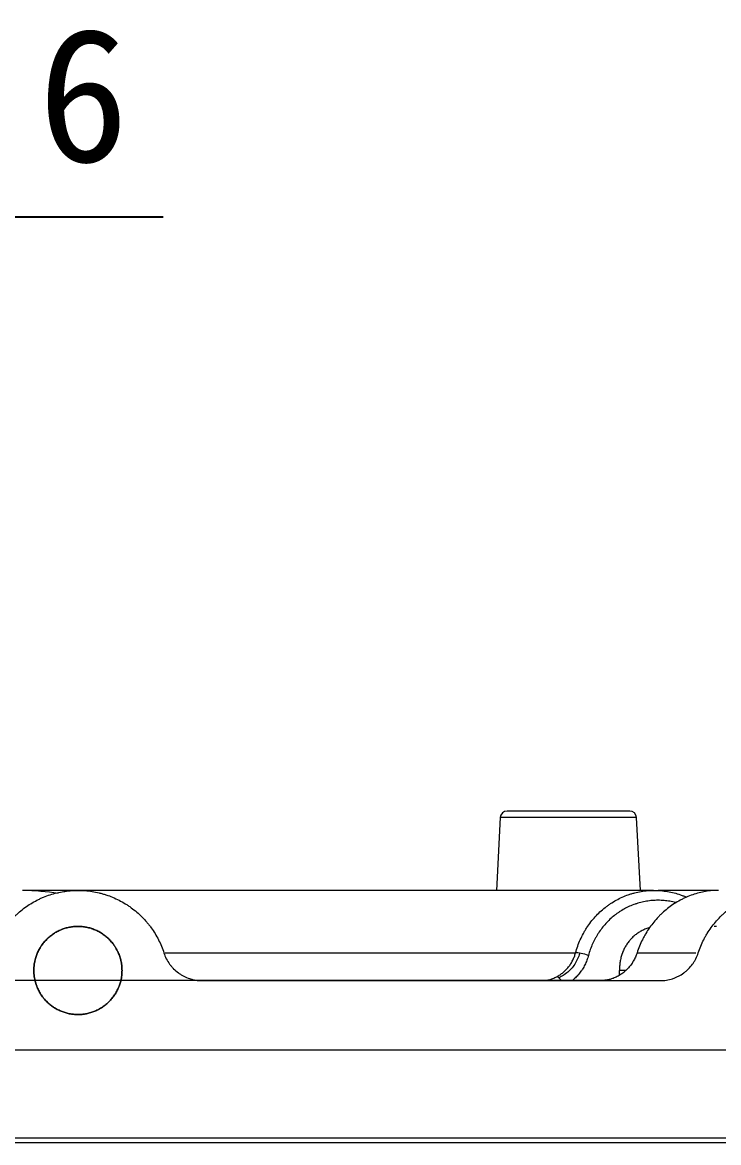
# Model space of a CAD drawing. Header units: millimetres. Extents: x -461 to 2810, y 2853 to 3908.
# Drawn here: x 1852.3 to 1904.4, y 3106.5 to 3190.5 of the extents above; entities that cross this region are included whole.
import ezdxf

# ---------------------------------------------------------------- set-up
doc = ezdxf.new("R2010")
doc.units = ezdxf.units.MM
doc.layers.add('dim', color=82, linetype='Continuous', lineweight=9)
doc.layers.add('粗实线层', color=7, linetype='Continuous', lineweight=35)
doc.dimstyles.new('ISO-25', dxfattribs={"dimscale": 4, "dimtxt": 2.5, "dimasz": 2.5, "dimexe": 1.25, "dimexo": 0.625, "dimtad": 1, "dimtxsty": 'Standard', "dimcen": 2.5, "dimadec": 0, "dimazin": 0, "dimtfac": 1, "dimtmove": 0, "dimatfit": 3, "dimfxl": 0, "dimarcsym": 0})

# ---------------------------------------------------------------- blocks, each defined once
blk = doc.blocks.new('*D27')
at = {"layer": 'Defpoints', "color": 0, "lineweight": 18, "transparency": 16777216}
for p in [(1811.175, 3175.898), (1804.571, 3161.031), (1811.175, 3161.031)]:
    blk.add_point(p, dxfattribs=at)
at = {"layer": 'dim', "color": 0, "lineweight": -2, "transparency": 16777216}
for p, q in [((1804.571, 3163.03), (1804.571, 3177.897)), ((1811.175, 3163.03), (1811.175, 3177.897)), ((1796.571, 3175.898), (1788.571, 3175.898)), ((1804.571, 3175.898), (1811.175, 3175.898)), ((1819.175, 3175.898), (1862.84, 3175.898))]:
    blk.add_line(p, q, dxfattribs=at)
at = {"layer": 'dim', "color": 0, "lineweight": 18, "transparency": 16777216}
for points in [[(1796.571, 3177.231), (1796.571, 3174.565), (1804.571, 3175.898)], [(1819.175, 3177.231), (1819.175, 3174.565), (1811.175, 3175.898)]]:
    blk.add_solid(points, dxfattribs=at)
at = {"layer": 'dim', "color": 0, "lineweight": 18, "transparency": 16777216, "insert": (1845.008, 3183.73), "char_height": 10, "attachment_point": 5}
blk.add_mtext('%%c6,6', dxfattribs=at)

msp = doc.modelspace()

# ---------------------------------------------------------------- linework, layer by layer
at = {"layer": '粗实线层', "lineweight": 20}
for p, q in [((1893.194, 3131.374), (1888.597, 3131.374)), ((1897.792, 3131.374), (1893.194, 3131.374)), ((1888.089, 3130.893), (1887.803, 3125.437)), ((1898.3, 3130.893), (1888.089, 3130.893)), ((1898.586, 3125.437), (1898.3, 3130.893)), ((1865.749, 3118.674), (1900.069, 3118.674)), ((1984.208, 3113.467), (1771.005, 3113.467)), ((1995.56, 3106.871), (1798.902, 3106.871)), ((1603.596, 3106.541), (1995.94, 3106.541))]:
    msp.add_line(p, q, dxfattribs=at)
for centre, start, end in [((1888.597, 3130.866), 90, 177), ((1897.792, 3130.866), 3, 90)]:
    msp.add_arc(centre, 0.508, start, end, dxfattribs=at)
for centre, major_axis, ratio, start_param, end_param in [((1894.413, 3120.506), (-0.772, 0.21), 0.168713, 4.385423, 5.837939), ((1892.629, 3118.248), (-0.368, 0.71), 0.346235, 5.166489, 6.075808)]:
    msp.add_ellipse(centre, major_axis=major_axis, ratio=ratio, start_param=start_param, end_param=end_param, dxfattribs=at)
for points, knots in [([(1850.019, 3120.752), (1850.074, 3120.922), (1850.197, 3121.257), (1850.346, 3121.581), (1850.447, 3121.78), (1850.468, 3121.82), (1850.51, 3121.899), (1850.574, 3122.016), (1850.642, 3122.131), (1850.781, 3122.358), (1850.977, 3122.652), (1851.305, 3123.068), (1851.575, 3123.361), (1851.734, 3123.517), (1851.799, 3123.579), (1851.831, 3123.609), (1851.93, 3123.7), (1851.996, 3123.759), (1852.199, 3123.932), (1852.477, 3124.151), (1852.917, 3124.445), (1853.226, 3124.618), (1853.463, 3124.739), (1853.544, 3124.778), (1853.665, 3124.834), (1853.706, 3124.852), (1853.788, 3124.888), (1853.829, 3124.906), (1854.035, 3124.991), (1854.368, 3125.113), (1854.877, 3125.257), (1855.224, 3125.326), (1855.486, 3125.367), (1855.574, 3125.379), (1855.751, 3125.4), (1855.84, 3125.409), (1856.107, 3125.43), (1856.285, 3125.437), (1856.639, 3125.436), (1856.992, 3125.422), (1857.518, 3125.36), (1857.866, 3125.29), (1858.126, 3125.228), (1858.213, 3125.205), (1858.385, 3125.156), (1858.47, 3125.131), (1858.723, 3125.048), (1859.055, 3124.925), (1859.535, 3124.703), (1859.844, 3124.53), (1860.071, 3124.39), (1860.146, 3124.342), (1860.258, 3124.268), (1860.295, 3124.242), (1860.368, 3124.191), (1860.404, 3124.165), (1860.584, 3124.034), (1860.862, 3123.815), (1861.25, 3123.455), (1861.49, 3123.195), (1861.662, 3122.993), (1861.747, 3122.889), (1861.828, 3122.783), (1861.882, 3122.712), (1861.909, 3122.676), (1862.04, 3122.495), (1862.237, 3122.199), (1862.495, 3121.737), (1862.716, 3121.256), (1862.838, 3120.922), (1862.893, 3120.752)], [0, 0, 0, 0, 0.03125, 0.0625, 0.0625, 0.070312, 0.070312, 0.078125, 0.09375, 0.09375, 0.125, 0.15625, 0.1875, 0.195312, 0.195312, 0.203125, 0.203125, 0.21875, 0.21875, 0.25, 0.28125, 0.3125, 0.3125, 0.328125, 0.328125, 0.335937, 0.335937, 0.34375, 0.34375, 0.375, 0.40625, 0.4375, 0.4375, 0.453125, 0.453125, 0.46875, 0.46875, 0.5, 0.5, 0.53125, 0.5625, 0.59375, 0.59375, 0.609375, 0.609375, 0.625, 0.625, 0.65625, 0.6875, 0.71875, 0.71875, 0.734375, 0.734375, 0.742188, 0.742188, 0.75, 0.75, 0.78125, 0.8125, 0.84375, 0.84375, 0.859375, 0.867188, 0.867188, 0.875, 0.875, 0.90625, 0.9375, 0.96875, 1, 1, 1, 1]), ([(1899.559, 3125.437), (1898.672, 3125.437), (1896.518, 3125.437), (1892.638, 3125.437), (1888.126, 3125.437), (1882.917, 3125.437), (1877.033, 3125.437), (1870.511, 3125.437), (1864.115, 3125.437), (1858.194, 3125.437), (1854.388, 3125.437), (1852.666, 3125.437)], [0, 0, 0, 0, 0.094182, 0.213053, 0.326867, 0.43454, 0.569067, 0.694393, 0.810146, 0.915243, 1, 1, 1, 1]), ([(1893.732, 3120.752), (1893.779, 3120.923), (1893.885, 3121.258), (1894.079, 3121.741), (1894.233, 3122.051), (1894.357, 3122.279), (1894.421, 3122.392), (1894.489, 3122.502), (1894.534, 3122.576), (1894.558, 3122.612), (1894.676, 3122.794), (1894.874, 3123.073), (1895.201, 3123.463), (1895.555, 3123.823), (1895.811, 3124.043), (1895.977, 3124.175), (1896.01, 3124.201), (1896.077, 3124.252), (1896.179, 3124.327), (1896.282, 3124.399), (1896.491, 3124.538), (1896.775, 3124.71), (1897.219, 3124.931), (1897.527, 3125.054), (1897.724, 3125.122), (1897.763, 3125.136), (1897.842, 3125.162), (1897.882, 3125.174), (1898.002, 3125.21), (1898.082, 3125.232), (1898.323, 3125.294), (1898.645, 3125.362), (1899.135, 3125.423), (1899.465, 3125.437), (1899.714, 3125.436), (1899.797, 3125.434), (1899.922, 3125.429), (1899.964, 3125.427), (1900.048, 3125.421), (1900.256, 3125.405), (1900.626, 3125.358), (1901.114, 3125.254), (1901.433, 3125.157), (1901.671, 3125.075), (1901.79, 3125.031), (1901.908, 3124.984), (1901.978, 3124.954), (1902.01, 3124.941), (1902.041, 3124.927)], [0, 0, 0, 0, 0.047732, 0.095463, 0.143195, 0.143195, 0.16706, 0.178993, 0.178993, 0.190926, 0.190926, 0.238658, 0.286389, 0.334121, 0.381852, 0.381852, 0.393785, 0.393785, 0.405718, 0.429584, 0.429584, 0.477316, 0.525047, 0.572779, 0.572779, 0.584712, 0.584712, 0.596644, 0.596644, 0.62051, 0.62051, 0.668242, 0.715973, 0.763705, 0.763705, 0.787571, 0.787571, 0.799504, 0.799504, 0.811436, 0.859168, 0.9069, 0.954631, 0.954631, 0.978497, 0.99043, 0.99043, 1, 1, 1, 1]), ([(1904.447, 3125.436), (1904.373, 3125.436), (1904.299, 3125.435), (1904.141, 3125.428), (1904.057, 3125.423), (1903.806, 3125.402), (1903.475, 3125.361), (1902.985, 3125.258), (1902.664, 3125.162), (1902.346, 3125.053), (1902.188, 3124.992), (1901.993, 3124.906), (1901.954, 3124.889), (1901.876, 3124.853), (1901.761, 3124.798), (1901.647, 3124.74), (1901.423, 3124.62), (1901.13, 3124.447), (1900.711, 3124.153), (1900.445, 3123.933), (1900.283, 3123.789), (1900.251, 3123.759), (1900.187, 3123.7), (1900.156, 3123.67), (1900.062, 3123.579), (1900, 3123.517), (1899.82, 3123.329), (1899.59, 3123.069), (1899.274, 3122.653), (1899.084, 3122.358), (1898.949, 3122.131), (1898.905, 3122.054), (1898.842, 3121.937), (1898.821, 3121.898), (1898.78, 3121.819), (1898.679, 3121.621), (1898.515, 3121.257), (1898.393, 3120.922), (1898.338, 3120.752)], [0, 0, 0, 0, 0.027847, 0.027847, 0.059207, 0.059207, 0.121927, 0.184646, 0.247366, 0.247366, 0.310085, 0.310085, 0.325765, 0.325765, 0.341445, 0.372805, 0.372805, 0.435524, 0.498244, 0.560963, 0.560963, 0.576643, 0.576643, 0.592323, 0.592323, 0.623683, 0.623683, 0.686402, 0.749122, 0.811841, 0.811841, 0.843201, 0.843201, 0.858881, 0.858881, 0.874561, 0.93728, 1, 1, 1, 1]), ([(1904.094, 3125.437), (1902.88, 3125.437), (1901.494, 3125.437), (1900.09, 3125.437), (1899.93, 3125.437)], [0, 0, 0, 0, 0.886513, 1, 1, 1, 1]), ([(1902.924, 3120.752), (1902.979, 3120.922), (1903.102, 3121.257), (1903.251, 3121.581), (1903.352, 3121.78), (1903.373, 3121.82), (1903.415, 3121.899), (1903.479, 3122.016), (1903.546, 3122.131), (1903.685, 3122.358), (1903.882, 3122.652), (1904.209, 3123.067), (1904.48, 3123.36), (1904.639, 3123.517), (1904.703, 3123.578), (1904.736, 3123.609), (1904.834, 3123.7), (1904.901, 3123.759), (1905.103, 3123.932), (1905.381, 3124.151), (1905.821, 3124.445), (1906.13, 3124.618), (1906.367, 3124.739), (1906.447, 3124.778), (1906.569, 3124.834), (1906.61, 3124.852), (1906.692, 3124.888), (1906.733, 3124.906), (1906.939, 3124.991), (1907.271, 3125.113), (1907.781, 3125.257), (1908.127, 3125.326), (1908.39, 3125.367), (1908.478, 3125.379), (1908.654, 3125.4), (1908.743, 3125.409), (1909.011, 3125.43), (1909.188, 3125.437), (1909.543, 3125.436), (1909.896, 3125.422), (1910.421, 3125.36), (1910.769, 3125.29), (1911.029, 3125.228), (1911.116, 3125.205), (1911.288, 3125.156), (1911.373, 3125.13), (1911.626, 3125.048), (1911.957, 3124.925), (1912.438, 3124.703), (1912.747, 3124.53), (1912.974, 3124.39), (1913.049, 3124.342), (1913.16, 3124.268), (1913.197, 3124.242), (1913.27, 3124.191), (1913.307, 3124.165), (1913.486, 3124.034), (1913.764, 3123.814), (1914.152, 3123.455), (1914.392, 3123.195), (1914.565, 3122.992), (1914.649, 3122.889), (1914.731, 3122.783), (1914.784, 3122.712), (1914.811, 3122.676), (1914.942, 3122.495), (1915.139, 3122.199), (1915.397, 3121.737), (1915.618, 3121.255), (1915.74, 3120.922), (1915.795, 3120.752)], [0, 0, 0, 0, 0.03125, 0.0625, 0.0625, 0.070312, 0.070312, 0.078125, 0.09375, 0.09375, 0.125, 0.15625, 0.1875, 0.195313, 0.195313, 0.203125, 0.203125, 0.21875, 0.21875, 0.25, 0.28125, 0.3125, 0.3125, 0.328125, 0.328125, 0.335937, 0.335937, 0.34375, 0.34375, 0.375, 0.40625, 0.4375, 0.4375, 0.453125, 0.453125, 0.46875, 0.46875, 0.5, 0.5, 0.53125, 0.5625, 0.59375, 0.59375, 0.609375, 0.609375, 0.625, 0.625, 0.65625, 0.6875, 0.71875, 0.71875, 0.734375, 0.734375, 0.742188, 0.742188, 0.75, 0.75, 0.78125, 0.8125, 0.84375, 0.84375, 0.859375, 0.867188, 0.867188, 0.875, 0.875, 0.90625, 0.9375, 0.96875, 1, 1, 1, 1]), ([(1901.265, 3124.515), (1901.253, 3124.518), (1901.097, 3124.558), (1900.797, 3124.622), (1900.505, 3124.66), (1900.321, 3124.676), (1900.284, 3124.679), (1900.21, 3124.683), (1900.173, 3124.685), (1900.062, 3124.69), (1899.988, 3124.692), (1899.768, 3124.693), (1899.475, 3124.681), (1899.041, 3124.627), (1898.755, 3124.568), (1898.542, 3124.513), (1898.471, 3124.494), (1898.365, 3124.462), (1898.33, 3124.451), (1898.259, 3124.428), (1898.084, 3124.37), (1897.777, 3124.248), (1897.384, 3124.053), (1897.132, 3123.902), (1896.947, 3123.779), (1896.856, 3123.716), (1896.766, 3123.65), (1896.707, 3123.605), (1896.677, 3123.582), (1896.53, 3123.466), (1896.304, 3123.271), (1895.99, 3122.954), (1895.702, 3122.61), (1895.526, 3122.363), (1895.422, 3122.204), (1895.401, 3122.171), (1895.361, 3122.106), (1895.301, 3122.009), (1895.244, 3121.909), (1895.135, 3121.708), (1895, 3121.435), (1894.829, 3121.008), (1894.736, 3120.713), (1894.695, 3120.562)], [0, 0, 0, 0, 0.004532, 0.056925, 0.109318, 0.109318, 0.122416, 0.122416, 0.135515, 0.135515, 0.161711, 0.161711, 0.214104, 0.266497, 0.31889, 0.31889, 0.345087, 0.345087, 0.358185, 0.358185, 0.371283, 0.423676, 0.476069, 0.528463, 0.528463, 0.554659, 0.567757, 0.567757, 0.580856, 0.580856, 0.633249, 0.685642, 0.738035, 0.790428, 0.790428, 0.803526, 0.803526, 0.816624, 0.842821, 0.842821, 0.895214, 0.947607, 1, 1, 1, 1]), ([(1853.148, 3119.436), (1853.148, 3119.545), (1853.159, 3119.762), (1853.191, 3119.977), (1853.218, 3120.11), (1853.224, 3120.137), (1853.236, 3120.19), (1853.255, 3120.27), (1853.276, 3120.348), (1853.324, 3120.502), (1853.396, 3120.705), (1853.489, 3120.9), (1853.565, 3121.043), (1853.592, 3121.09), (1853.634, 3121.16), (1853.649, 3121.183), (1853.678, 3121.229), (1853.693, 3121.252), (1853.768, 3121.364), (1853.897, 3121.537), (1854.114, 3121.776), (1854.274, 3121.922), (1854.443, 3122.06), (1854.53, 3122.124), (1854.71, 3122.244), (1854.895, 3122.354), (1855.114, 3122.458), (1855.24, 3122.508), (1855.291, 3122.528), (1855.316, 3122.537), (1855.393, 3122.564), (1855.445, 3122.581), (1855.6, 3122.628), (1855.809, 3122.68), (1856.022, 3122.712), (1856.183, 3122.728), (1856.264, 3122.733), (1856.346, 3122.736), (1856.4, 3122.738), (1856.427, 3122.738), (1856.564, 3122.738), (1856.672, 3122.732), (1856.886, 3122.711), (1857.099, 3122.679), (1857.334, 3122.62), (1857.464, 3122.579), (1857.516, 3122.562), (1857.541, 3122.553), (1857.618, 3122.526), (1857.669, 3122.506), (1857.818, 3122.444), (1858.013, 3122.352), (1858.198, 3122.241), (1858.332, 3122.151), (1858.377, 3122.12), (1858.464, 3122.055), (1858.507, 3122.021), (1858.633, 3121.918), (1858.793, 3121.772), (1859.009, 3121.533), (1859.138, 3121.36), (1859.214, 3121.246), (1859.228, 3121.224), (1859.258, 3121.178), (1859.3, 3121.108), (1859.34, 3121.037), (1859.416, 3120.894), (1859.508, 3120.7), (1859.581, 3120.497), (1859.628, 3120.342), (1859.642, 3120.289), (1859.662, 3120.21), (1859.668, 3120.184), (1859.68, 3120.131), (1859.686, 3120.104), (1859.712, 3119.971), (1859.744, 3119.757), (1859.754, 3119.543), (1859.754, 3119.327), (1859.749, 3119.219), (1859.735, 3119.083), (1859.732, 3119.056), (1859.726, 3119.002), (1859.715, 3118.922), (1859.701, 3118.842), (1859.669, 3118.683), (1859.617, 3118.475), (1859.544, 3118.272), (1859.482, 3118.121), (1859.46, 3118.072), (1859.413, 3117.973), (1859.388, 3117.925), (1859.312, 3117.781), (1859.201, 3117.597), (1859.072, 3117.424), (1858.97, 3117.299), (1858.917, 3117.238), (1858.861, 3117.178), (1858.824, 3117.139), (1858.805, 3117.119), (1858.708, 3117.023), (1858.548, 3116.878), (1858.288, 3116.686), (1858.08, 3116.561), (1857.96, 3116.498), (1857.911, 3116.474), (1857.886, 3116.462), (1857.813, 3116.427), (1857.763, 3116.405), (1857.613, 3116.343), (1857.41, 3116.271), (1857.201, 3116.218), (1857.043, 3116.187), (1856.963, 3116.173), (1856.882, 3116.162), (1856.828, 3116.155), (1856.801, 3116.152), (1856.665, 3116.139), (1856.449, 3116.129), (1856.127, 3116.145), (1855.913, 3116.176), (1855.754, 3116.208), (1855.7, 3116.22), (1855.595, 3116.247), (1855.543, 3116.261), (1855.388, 3116.308), (1855.185, 3116.381), (1854.99, 3116.473), (1854.847, 3116.549), (1854.8, 3116.576), (1854.73, 3116.618), (1854.707, 3116.632), (1854.661, 3116.661), (1854.638, 3116.676), (1854.525, 3116.751), (1854.352, 3116.88), (1854.113, 3117.097), (1853.967, 3117.257), (1853.881, 3117.362), (1853.864, 3117.383), (1853.83, 3117.426), (1853.781, 3117.491), (1853.734, 3117.558), (1853.645, 3117.692), (1853.534, 3117.877), (1853.442, 3118.072), (1853.379, 3118.222), (1853.36, 3118.272), (1853.332, 3118.349), (1853.324, 3118.375), (1853.306, 3118.427), (1853.298, 3118.452), (1853.259, 3118.582), (1853.207, 3118.791), (1853.175, 3119.004), (1853.154, 3119.219), (1853.148, 3119.327), (1853.148, 3119.436)], [0, 0, 0, 0, 0.015625, 0.03125, 0.03125, 0.035156, 0.035156, 0.039062, 0.046875, 0.046875, 0.0625, 0.078125, 0.078125, 0.085937, 0.085937, 0.089844, 0.089844, 0.09375, 0.09375, 0.109375, 0.125, 0.140625, 0.140625, 0.15625, 0.15625, 0.171875, 0.1875, 0.191406, 0.191406, 0.195312, 0.195312, 0.203125, 0.203125, 0.21875, 0.234375, 0.234375, 0.242187, 0.246094, 0.246094, 0.25, 0.25, 0.265625, 0.265625, 0.28125, 0.296875, 0.300781, 0.300781, 0.304687, 0.304687, 0.3125, 0.3125, 0.328125, 0.34375, 0.34375, 0.351562, 0.351562, 0.359375, 0.359375, 0.375, 0.390625, 0.40625, 0.40625, 0.410156, 0.410156, 0.414062, 0.421875, 0.421875, 0.4375, 0.453125, 0.453125, 0.460937, 0.460937, 0.464844, 0.464844, 0.46875, 0.46875, 0.484375, 0.5, 0.5, 0.515625, 0.515625, 0.519531, 0.519531, 0.523437, 0.53125, 0.53125, 0.546875, 0.5625, 0.5625, 0.570312, 0.570312, 0.578125, 0.578125, 0.59375, 0.609375, 0.609375, 0.617187, 0.621094, 0.621094, 0.625, 0.625, 0.640625, 0.65625, 0.671875, 0.675781, 0.675781, 0.679687, 0.679687, 0.6875, 0.6875, 0.703125, 0.71875, 0.71875, 0.726562, 0.730469, 0.730469, 0.734375, 0.734375, 0.75, 0.765625, 0.78125, 0.78125, 0.789062, 0.789062, 0.796875, 0.796875, 0.8125, 0.828125, 0.828125, 0.835937, 0.835937, 0.839844, 0.839844, 0.84375, 0.84375, 0.859375, 0.875, 0.890625, 0.890625, 0.894531, 0.894531, 0.898437, 0.90625, 0.90625, 0.921875, 0.9375, 0.9375, 0.945312, 0.945312, 0.949219, 0.949219, 0.953125, 0.953125, 0.96875, 0.984375, 0.984375, 1, 1, 1, 1]), ([(1853.148, 3119.436), (1853.148, 3119.327), (1853.154, 3119.219), (1853.175, 3119.004), (1853.207, 3118.791), (1853.259, 3118.582), (1853.298, 3118.452), (1853.306, 3118.427), (1853.324, 3118.375), (1853.332, 3118.349), (1853.36, 3118.272), (1853.379, 3118.222), (1853.442, 3118.072), (1853.534, 3117.877), (1853.645, 3117.692), (1853.734, 3117.558), (1853.781, 3117.491), (1853.83, 3117.426), (1853.864, 3117.383), (1853.881, 3117.362), (1853.967, 3117.257), (1854.113, 3117.097), (1854.352, 3116.88), (1854.525, 3116.751), (1854.638, 3116.676), (1854.661, 3116.661), (1854.707, 3116.632), (1854.73, 3116.618), (1854.8, 3116.576), (1854.847, 3116.549), (1854.99, 3116.473), (1855.185, 3116.381), (1855.388, 3116.308), (1855.543, 3116.261), (1855.595, 3116.247), (1855.7, 3116.22), (1855.754, 3116.208), (1855.913, 3116.176), (1856.127, 3116.145), (1856.449, 3116.129), (1856.665, 3116.139), (1856.801, 3116.152), (1856.828, 3116.155), (1856.882, 3116.162), (1856.963, 3116.173), (1857.043, 3116.187), (1857.201, 3116.218), (1857.41, 3116.271), (1857.613, 3116.343), (1857.763, 3116.405), (1857.813, 3116.427), (1857.886, 3116.462), (1857.911, 3116.474), (1857.96, 3116.498), (1858.08, 3116.561), (1858.288, 3116.686), (1858.548, 3116.878), (1858.708, 3117.023), (1858.805, 3117.119), (1858.824, 3117.139), (1858.861, 3117.178), (1858.917, 3117.238), (1858.97, 3117.299), (1859.072, 3117.424), (1859.201, 3117.597), (1859.312, 3117.781), (1859.388, 3117.925), (1859.413, 3117.973), (1859.46, 3118.072), (1859.482, 3118.121), (1859.544, 3118.272), (1859.617, 3118.475), (1859.669, 3118.683), (1859.701, 3118.842), (1859.715, 3118.922), (1859.726, 3119.002), (1859.732, 3119.056), (1859.735, 3119.083), (1859.749, 3119.219), (1859.754, 3119.327), (1859.754, 3119.543), (1859.744, 3119.757), (1859.712, 3119.971), (1859.686, 3120.104), (1859.68, 3120.131), (1859.668, 3120.184), (1859.662, 3120.21), (1859.642, 3120.289), (1859.628, 3120.342), (1859.581, 3120.497), (1859.508, 3120.7), (1859.416, 3120.894), (1859.34, 3121.037), (1859.3, 3121.108), (1859.258, 3121.178), (1859.228, 3121.224), (1859.214, 3121.246), (1859.138, 3121.36), (1859.009, 3121.533), (1858.793, 3121.772), (1858.633, 3121.918), (1858.507, 3122.021), (1858.464, 3122.055), (1858.377, 3122.12), (1858.332, 3122.151), (1858.198, 3122.241), (1858.013, 3122.352), (1857.818, 3122.444), (1857.669, 3122.506), (1857.618, 3122.526), (1857.541, 3122.553), (1857.516, 3122.562), (1857.464, 3122.579), (1857.334, 3122.62), (1857.099, 3122.679), (1856.886, 3122.711), (1856.672, 3122.732), (1856.564, 3122.738), (1856.427, 3122.738), (1856.4, 3122.738), (1856.346, 3122.736), (1856.264, 3122.733), (1856.183, 3122.728), (1856.022, 3122.712), (1855.809, 3122.68), (1855.6, 3122.628), (1855.445, 3122.581), (1855.393, 3122.564), (1855.316, 3122.537), (1855.291, 3122.528), (1855.24, 3122.508), (1855.114, 3122.458), (1854.895, 3122.354), (1854.71, 3122.244), (1854.53, 3122.124), (1854.443, 3122.06), (1854.274, 3121.922), (1854.114, 3121.776), (1853.897, 3121.537), (1853.768, 3121.364), (1853.693, 3121.252), (1853.678, 3121.229), (1853.649, 3121.183), (1853.634, 3121.16), (1853.592, 3121.09), (1853.565, 3121.043), (1853.489, 3120.9), (1853.396, 3120.705), (1853.324, 3120.502), (1853.276, 3120.348), (1853.255, 3120.27), (1853.236, 3120.19), (1853.224, 3120.137), (1853.218, 3120.11), (1853.191, 3119.977), (1853.159, 3119.762), (1853.148, 3119.545), (1853.148, 3119.436)], [0, 0, 0, 0, 0.015625, 0.015625, 0.03125, 0.046875, 0.046875, 0.050781, 0.050781, 0.054688, 0.054688, 0.0625, 0.0625, 0.078125, 0.09375, 0.09375, 0.101563, 0.105469, 0.105469, 0.109375, 0.109375, 0.125, 0.140625, 0.15625, 0.15625, 0.160156, 0.160156, 0.164063, 0.164063, 0.171875, 0.171875, 0.1875, 0.203125, 0.203125, 0.210938, 0.210938, 0.21875, 0.21875, 0.234375, 0.25, 0.265625, 0.265625, 0.269531, 0.269531, 0.273438, 0.28125, 0.28125, 0.296875, 0.3125, 0.3125, 0.320313, 0.320313, 0.324219, 0.324219, 0.328125, 0.34375, 0.359375, 0.375, 0.375, 0.378906, 0.378906, 0.382813, 0.390625, 0.390625, 0.40625, 0.421875, 0.421875, 0.429688, 0.429688, 0.4375, 0.4375, 0.453125, 0.46875, 0.46875, 0.476563, 0.480469, 0.480469, 0.484375, 0.484375, 0.5, 0.5, 0.515625, 0.53125, 0.53125, 0.535156, 0.535156, 0.539063, 0.539063, 0.546875, 0.546875, 0.5625, 0.578125, 0.578125, 0.585938, 0.589844, 0.589844, 0.59375, 0.59375, 0.609375, 0.625, 0.640625, 0.640625, 0.648438, 0.648438, 0.65625, 0.65625, 0.671875, 0.6875, 0.6875, 0.695313, 0.695313, 0.699219, 0.699219, 0.703125, 0.71875, 0.734375, 0.734375, 0.75, 0.75, 0.753906, 0.753906, 0.757813, 0.765625, 0.765625, 0.78125, 0.796875, 0.796875, 0.804688, 0.804688, 0.808594, 0.808594, 0.8125, 0.828125, 0.84375, 0.84375, 0.859375, 0.859375, 0.875, 0.890625, 0.90625, 0.90625, 0.910156, 0.910156, 0.914063, 0.914063, 0.921875, 0.921875, 0.9375, 0.953125, 0.953125, 0.960938, 0.964844, 0.964844, 0.96875, 0.96875, 0.984375, 1, 1, 1, 1]), ([(1899.28, 3122.64), (1899.233, 3122.628), (1899.09, 3122.586), (1898.95, 3122.532), (1898.811, 3122.471), (1898.765, 3122.449), (1898.673, 3122.403), (1898.628, 3122.378), (1898.495, 3122.302), (1898.324, 3122.191), (1898.085, 3121.999), (1897.938, 3121.854), (1897.85, 3121.758), (1897.833, 3121.739), (1897.798, 3121.699), (1897.748, 3121.639), (1897.7, 3121.578), (1897.606, 3121.452), (1897.491, 3121.279), (1897.391, 3121.094), (1897.323, 3120.951), (1897.302, 3120.902), (1897.271, 3120.828), (1897.261, 3120.803), (1897.242, 3120.754), (1897.195, 3120.629), (1897.125, 3120.4), (1897.082, 3120.191), (1897.057, 3120.032), (1897.05, 3119.978), (1897.038, 3119.871), (1897.033, 3119.817), (1897.023, 3119.654), (1897.021, 3119.545), (1897.024, 3119.436)], [0, 0, 0, 0, 0.03568, 0.109858, 0.109858, 0.146947, 0.146947, 0.184037, 0.184037, 0.258215, 0.332394, 0.406572, 0.406572, 0.425117, 0.425117, 0.443661, 0.480751, 0.480751, 0.554929, 0.629108, 0.629108, 0.666197, 0.666197, 0.684741, 0.684741, 0.703286, 0.777465, 0.851643, 0.851643, 0.888732, 0.888732, 0.925822, 0.925822, 1, 1, 1, 1]), ([(1862.893, 3120.752), (1862.942, 3120.601), (1863.002, 3120.456), (1863.144, 3120.177), (1863.225, 3120.043), (1863.341, 3119.883), (1863.365, 3119.851), (1863.414, 3119.789), (1863.489, 3119.697), (1863.569, 3119.611), (1863.734, 3119.445), (1863.853, 3119.343), (1864.013, 3119.227), (1864.045, 3119.204), (1864.111, 3119.16), (1864.144, 3119.139), (1864.245, 3119.077), (1864.314, 3119.038), (1864.523, 3118.931), (1864.667, 3118.871), (1864.854, 3118.81), (1864.892, 3118.799), (1864.968, 3118.777), (1865.006, 3118.767), (1865.122, 3118.739), (1865.199, 3118.724), (1865.433, 3118.687), (1865.59, 3118.674), (1865.749, 3118.674)], [0, 0, 0, 0, 0.125, 0.125, 0.25, 0.25, 0.28125, 0.28125, 0.3125, 0.375, 0.375, 0.5, 0.5, 0.53125, 0.53125, 0.5625, 0.5625, 0.625, 0.625, 0.75, 0.75, 0.78125, 0.78125, 0.8125, 0.8125, 0.875, 0.875, 1, 1, 1, 1]), ([(1862.986, 3120.752), (1863.474, 3120.752), (1863.957, 3120.752), (1865.394, 3120.752), (1866.336, 3120.752), (1868.19, 3120.752), (1869.103, 3120.752), (1870.899, 3120.752), (1871.783, 3120.752), (1874.39, 3120.752), (1876.071, 3120.752), (1878.099, 3120.752), (1878.5, 3120.752), (1879.098, 3120.752), (1879.296, 3120.752), (1879.691, 3120.752), (1879.887, 3120.752), (1880.864, 3120.752), (1882.39, 3120.752), (1883.84, 3120.752), (1884.9, 3120.752), (1885.248, 3120.752), (1885.936, 3120.752), (1886.275, 3120.752), (1887.28, 3120.752), (1887.931, 3120.752), (1889.196, 3120.752), (1889.811, 3120.752), (1891.597, 3120.752), (1892.705, 3120.752), (1893.732, 3120.752)], [0, 0, 0, 0, 0.03718, 0.03718, 0.111243, 0.111243, 0.185306, 0.185306, 0.259369, 0.259369, 0.407495, 0.407495, 0.444527, 0.444527, 0.463043, 0.463043, 0.481558, 0.481558, 0.555621, 0.629684, 0.629684, 0.666716, 0.666716, 0.703748, 0.703748, 0.777811, 0.777811, 0.851874, 0.851874, 1, 1, 1, 1]), ([(1892.319, 3118.969), (1892.405, 3119.013), (1892.488, 3119.062), (1892.589, 3119.128), (1892.609, 3119.142), (1892.649, 3119.17), (1892.669, 3119.184), (1892.727, 3119.227), (1892.765, 3119.257), (1892.877, 3119.349), (1893.018, 3119.479), (1893.146, 3119.624), (1893.237, 3119.739), (1893.266, 3119.778), (1893.309, 3119.838), (1893.323, 3119.858), (1893.35, 3119.899), (1893.418, 3120.002), (1893.526, 3120.195), (1893.605, 3120.375), (1893.675, 3120.56), (1893.706, 3120.655), (1893.732, 3120.752)], [0, 0, 0, 0, 0.125, 0.125, 0.15625, 0.15625, 0.1875, 0.1875, 0.25, 0.25, 0.375, 0.5, 0.5, 0.5625, 0.5625, 0.59375, 0.59375, 0.625, 0.75, 0.875, 0.875, 1, 1, 1, 1]), ([(1894.04, 3120.727), (1893.957, 3120.435), (1893.835, 3120.164), (1893.506, 3119.658), (1893.303, 3119.435), (1892.952, 3119.156), (1892.827, 3119.073), (1892.627, 3118.962), (1892.554, 3118.926), (1892.48, 3118.894)], [0, 0, 0, 0, 0.353865, 0.353865, 0.717707, 0.717707, 0.899629, 0.899629, 1, 1, 1, 1]), ([(1894.695, 3120.562), (1894.661, 3120.439), (1894.622, 3120.319), (1894.533, 3120.084), (1894.432, 3119.856), (1894.31, 3119.64), (1894.226, 3119.508), (1894.209, 3119.482), (1894.175, 3119.43), (1894.157, 3119.404), (1894.103, 3119.328), (1894.066, 3119.279), (1893.951, 3119.134), (1893.79, 3118.95), (1893.611, 3118.785), (1893.501, 3118.693), (1893.484, 3118.679), (1893.467, 3118.665)], [0, 0, 0, 0, 0.161796, 0.161796, 0.323592, 0.485388, 0.485388, 0.525837, 0.525837, 0.566286, 0.566286, 0.647184, 0.647184, 0.80898, 0.970776, 0.970776, 1, 1, 1, 1]), ([(1898.338, 3120.752), (1898.302, 3120.642), (1898.218, 3120.428), (1898.113, 3120.224), (1898.04, 3120.101), (1898.025, 3120.076), (1897.994, 3120.027), (1897.948, 3119.955), (1897.898, 3119.886), (1897.797, 3119.75), (1897.724, 3119.664), (1897.571, 3119.5), (1897.49, 3119.422), (1897.383, 3119.331), (1897.361, 3119.313), (1897.317, 3119.278), (1897.251, 3119.226), (1897.183, 3119.178), (1897.046, 3119.085), (1896.951, 3119.029), (1896.757, 3118.929), (1896.656, 3118.884), (1896.553, 3118.846)], [0, 0, 0, 0, 0.125, 0.25, 0.25, 0.28125, 0.28125, 0.3125, 0.375, 0.375, 0.5, 0.5, 0.625, 0.625, 0.65625, 0.65625, 0.6875, 0.75, 0.75, 0.875, 0.875, 1, 1, 1, 1]), ([(1898.338, 3120.752), (1898.72, 3120.752), (1899.437, 3120.752), (1900.061, 3120.752), (1900.637, 3120.752), (1900.901, 3120.752), (1901.202, 3120.752), (1901.29, 3120.752), (1901.374, 3120.752), (1901.43, 3120.752), (1901.458, 3120.752), (1901.593, 3120.752), (1901.695, 3120.752), (1902.173, 3120.752), (1902.456, 3120.752), (1902.679, 3120.752), (1902.711, 3120.752), (1902.739, 3120.752)], [0, 0, 0, 0, 0.156937, 0.313873, 0.313873, 0.47081, 0.47081, 0.510044, 0.529661, 0.529661, 0.549278, 0.549278, 0.627746, 0.627746, 0.941619, 0.941619, 1, 1, 1, 1]), ([(1900.069, 3118.674), (1900.227, 3118.674), (1900.384, 3118.687), (1900.693, 3118.735), (1900.845, 3118.772), (1901.033, 3118.833), (1901.071, 3118.846), (1901.145, 3118.873), (1901.255, 3118.917), (1901.362, 3118.966), (1901.571, 3119.073), (1901.705, 3119.154), (1901.864, 3119.27), (1901.896, 3119.294), (1901.958, 3119.343), (1901.989, 3119.368), (1902.079, 3119.445), (1902.136, 3119.499), (1902.302, 3119.665), (1902.404, 3119.784), (1902.519, 3119.943), (1902.542, 3119.975), (1902.586, 3120.041), (1902.607, 3120.074), (1902.669, 3120.176), (1902.708, 3120.245), (1902.815, 3120.455), (1902.875, 3120.601), (1902.924, 3120.752)], [0, 0, 0, 0, 0.125, 0.125, 0.25, 0.25, 0.28125, 0.28125, 0.3125, 0.375, 0.375, 0.5, 0.5, 0.53125, 0.53125, 0.5625, 0.5625, 0.625, 0.625, 0.75, 0.75, 0.78125, 0.78125, 0.8125, 0.8125, 0.875, 0.875, 1, 1, 1, 1]), ([(1895.555, 3118.674), (1895.55, 3118.674), (1895.546, 3118.674), (1893.541, 3118.674), (1891.14, 3118.674), (1887.629, 3118.674), (1886.902, 3118.674), (1885.395, 3118.674), (1884.619, 3118.674), (1882.229, 3118.674), (1880.551, 3118.674), (1877.039, 3118.674), (1875.204, 3118.674), (1871.373, 3118.674), (1869.376, 3118.674), (1865.225, 3118.674), (1863.073, 3118.674), (1858.675, 3118.674), (1856.433, 3118.674), (1851.849, 3118.674), (1849.507, 3118.674), (1844.712, 3118.674), (1842.259, 3118.674), (1838.548, 3118.674), (1837.305, 3118.674), (1834.818, 3118.674), (1833.572, 3118.674), (1829.827, 3118.674), (1827.32, 3118.674), (1819.746, 3118.674), (1814.604, 3118.674), (1807.124, 3118.674), (1804.663, 3118.674), (1801.013, 3118.674), (1799.802, 3118.674), (1797.395, 3118.674), (1796.197, 3118.674), (1792.633, 3118.674), (1790.297, 3118.674), (1785.783, 3118.674), (1783.597, 3118.674), (1779.366, 3118.674), (1777.319, 3118.674), (1773.366, 3118.674), (1771.464, 3118.674), (1767.879, 3118.674), (1766.2, 3118.674), (1763.839, 3118.674), (1763.079, 3118.674), (1761.611, 3118.674), (1760.902, 3118.674), (1759.849, 3118.674), (1759.486, 3118.674), (1759.131, 3118.674)], [0, 0, 0, 0, 0.000192, 0.000192, 0.089969, 0.089969, 0.112414, 0.112414, 0.134858, 0.134858, 0.179747, 0.179747, 0.224636, 0.224636, 0.269525, 0.269525, 0.314414, 0.314414, 0.359303, 0.359303, 0.404191, 0.404191, 0.44908, 0.44908, 0.471525, 0.471525, 0.493969, 0.493969, 0.538858, 0.538858, 0.628636, 0.628636, 0.673525, 0.673525, 0.695969, 0.695969, 0.718413, 0.718413, 0.763302, 0.763302, 0.808191, 0.808191, 0.85308, 0.85308, 0.897969, 0.897969, 0.942858, 0.942858, 0.965302, 0.965302, 0.987747, 0.987747, 1, 1, 1, 1]), ([(1891.261, 3118.674), (1891.334, 3118.674), (1891.412, 3118.68), (1891.535, 3118.697), (1891.577, 3118.705), (1891.643, 3118.718), (1891.665, 3118.723), (1891.71, 3118.734), (1891.732, 3118.74), (1891.845, 3118.771), (1891.938, 3118.801), (1892.126, 3118.876), (1892.222, 3118.919), (1892.319, 3118.969)], [0, 0, 0, 0, 0.25, 0.25, 0.375, 0.375, 0.4375, 0.4375, 0.5, 0.5, 0.75, 0.75, 1, 1, 1, 1]), ([(1896.553, 3118.846), (1896.475, 3118.816), (1896.395, 3118.791), (1896.292, 3118.763), (1896.271, 3118.758), (1896.229, 3118.748), (1896.167, 3118.734), (1896.104, 3118.722), (1895.977, 3118.701), (1895.892, 3118.691), (1895.719, 3118.677), (1895.633, 3118.674), (1895.545, 3118.674)], [0, 0, 0, 0, 0.25, 0.25, 0.3125, 0.3125, 0.375, 0.5, 0.5, 0.75, 0.75, 1, 1, 1, 1])]:
    msp.add_open_spline(points, degree=3, knots=knots, dxfattribs=at)
for points, degree in [([(1854.97, 3125.197), (1854.128, 3125.341), (1853.239, 3125.417), (1852.293, 3125.437)], 3), ([(1856.445, 3125.437), (1856.442, 3125.437), (1856.434, 3125.437), (1856.422, 3125.437)], 3), ([(1904.282, 3122.738), (1904.23, 3122.738), (1904.176, 3122.738), (1904.123, 3122.738)], 3), ([(1897.035, 3119.085), (1897.032, 3119.202), (1897.028, 3119.319), (1897.024, 3119.436)], 3), ([(1897.509, 3119.436), (1897.349, 3119.436), (1897.188, 3119.436), (1897.024, 3119.436)], 3), ([(1865.729, 3118.674), (1865.735, 3118.674)], 1)]:
    msp.add_open_spline(points, degree=degree, dxfattribs=at)

# ---------------------------------------------------------------- dimensions: what is measured, and where the dimension line sits
at = {"layer": 'dim', "lineweight": 18}
dim = msp.add_linear_dim(base=(1811.175, 3175.898), p1=(1804.571, 3161.031), p2=(1811.175, 3161.031), text='%%c<>', dimstyle='ISO-25', override={"dimasz": 2, "dimexe": 0.49975, "dimexo": 0.49975, "dimgap": 0.49975}, dxfattribs=at)
dim.commit()
dim.dimension.update_dxf_attribs({"geometry": '*D27', "text_midpoint": (1845.008, 3175.898), "dimtype": 160})

doc.saveas('drawing.dxf')
